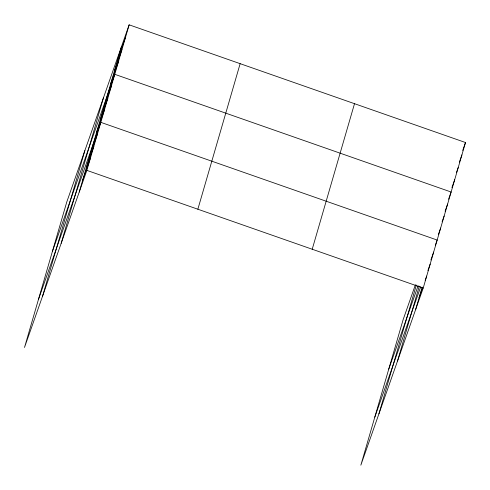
<?xml version="1.0" encoding="UTF-8"?>
<svg xmlns="http://www.w3.org/2000/svg" width="490" height="490" viewBox="0 0 490 490"><rect width="100%" height="100%" fill="white"/><g stroke="black" fill="none" stroke-linecap="round" stroke-linejoin="round"><path stroke-width="0.73" d="M42.563 296.18L84.856 150.626M61.17 243.334L103.463 97.779M79.233 192.043L121.526 46.489M129.152 24.825L66.793 201.917L24.5 347.471L86.865 170.379L129.152 24.825L465.5 142.529L423.207 288.083L360.848 465.175L403.135 319.621L415.428 284.714M197.856 209.224L240.149 63.669M312.216 249.239L354.509 103.69M378.911 413.885L416.335 285.07M397.519 361.038L419.275 286.166M415.581 309.747L422.147 287.146M117.931 58.861L125.563 37.197M114.335 71.234L121.967 49.57M110.74 83.606L118.372 61.942M52.412 251.407L114.776 74.315L451.119 192.019L448.577 199.24M103.66 107.984L111.285 86.32M100.168 119.995L107.8 98.331M96.677 132L104.309 110.336M38.459 299.439L100.818 122.347L437.166 240.051L435.383 245.104M89.701 156.016L97.332 134.352M86.216 168.027L93.841 146.363M82.724 180.032L90.35 158.368M462.701 150.473L465.5 142.529M459.363 162.123L461.905 154.901M456.533 172.327L458.309 167.274M451.921 187.59L454.714 179.646M388.76 369.111L418.135 285.682M445.091 211.245L447.633 204.024M442.109 221.811L444.142 216.035M438.366 234.545L440.657 228.04M374.801 417.143L420.757 286.65M430.882 260L433.675 252.056M427.899 270.566L430.189 264.067M419.066 297.742L422.631 287.63M425.173 280.409L426.698 276.072M86.865 170.379L423.207 288.083"/></g></svg>
